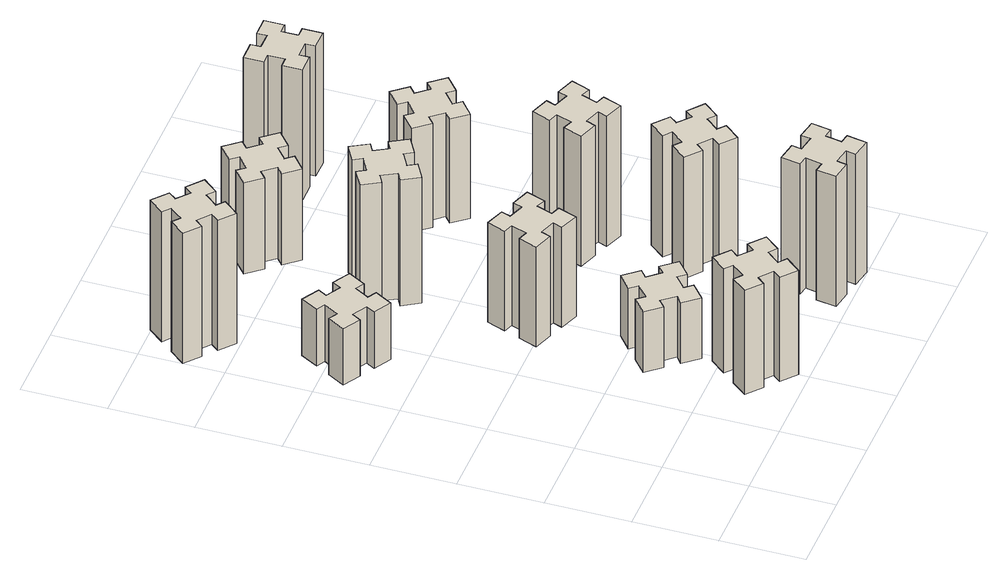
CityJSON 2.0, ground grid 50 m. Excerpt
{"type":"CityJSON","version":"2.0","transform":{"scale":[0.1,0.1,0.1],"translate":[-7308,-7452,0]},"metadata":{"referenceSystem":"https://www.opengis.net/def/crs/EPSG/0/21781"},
"CityObjects":{
"building1":{"type":"Building","attributes":{"class":"1000","function":"1000","usage":"1000","yearOfConstruction":2016,"roofType":"1000","measuredHeight":39,"storeysAboveGround":30,"storeysBelowGround":0},"geometry":[{"type":"Solid","lod":"1","boundaries":[[[[0,1,2,3,4,5,6,7,8,9,10,11,12,13,14,15,16,17,18,19]],[[17,16,20,21]],[[16,15,22,20]],[[15,14,23,22]],[[14,13,24,23]],[[13,12,25,24]],[[12,11,26,25]],[[11,10,27,26]],[[10,9,28,27]],[[9,8,29,28]],[[8,7,30,29]],[[7,6,31,30]],[[6,5,32,31]],[[5,4,33,32]],[[4,3,34,33]],[[3,2,35,34]],[[2,1,36,35]],[[1,0,37,36]],[[0,19,38,37]],[[19,18,39,38]],[[18,17,21,39]],[[24,25,26,27,28,29,30,31,32,33,34,35,36,37,38,39,21,20,22,23]]]]}]},
"building2":{"type":"Building","attributes":{"class":"1000","function":"1000","usage":"1000","yearOfConstruction":2016,"roofType":"1000","measuredHeight":72,"storeysAboveGround":30,"storeysBelowGround":0},"geometry":[{"type":"Solid","lod":"1","boundaries":[[[[40,41,42,43,44,45,46,47,48,49,50,51,52,53,54,55,56,57,58,59]],[[57,56,60,61]],[[56,55,62,60]],[[55,54,63,62]],[[54,53,64,63]],[[53,52,65,64]],[[52,51,66,65]],[[51,50,67,66]],[[50,49,68,67]],[[49,48,69,68]],[[48,47,70,69]],[[47,46,71,70]],[[46,45,72,71]],[[45,44,73,72]],[[44,43,74,73]],[[43,42,75,74]],[[42,41,76,75]],[[41,40,77,76]],[[40,59,78,77]],[[59,58,79,78]],[[58,57,61,79]],[[64,65,66,67,68,69,70,71,72,73,74,75,76,77,78,79,61,60,62,63]]]]}]},
"building3":{"type":"Building","attributes":{"class":"1000","function":"1000","usage":"1000","yearOfConstruction":2016,"roofType":"1000","measuredHeight":90,"storeysAboveGround":30,"storeysBelowGround":0},"geometry":[{"type":"Solid","lod":"1","boundaries":[[[[80,81,82,83,84,85,86,87,88,89,90,91,92,93,94,95,96,97,98,99]],[[97,96,100,101]],[[96,95,102,100]],[[95,94,103,102]],[[94,93,104,103]],[[93,92,105,104]],[[92,91,106,105]],[[91,90,107,106]],[[90,89,108,107]],[[89,88,109,108]],[[88,87,110,109]],[[87,86,111,110]],[[86,85,112,111]],[[85,84,113,112]],[[84,83,114,113]],[[83,82,115,114]],[[82,81,116,115]],[[81,80,117,116]],[[80,99,118,117]],[[99,98,119,118]],[[98,97,101,119]],[[104,105,106,107,108,109,110,111,112,113,114,115,116,117,118,119,101,100,102,103]]]]}]},
"building4":{"type":"Building","attributes":{"class":"1000","function":"1000","usage":"1000","yearOfConstruction":2016,"roofType":"1000","measuredHeight":42,"storeysAboveGround":30,"storeysBelowGround":0},"geometry":[{"type":"Solid","lod":"1","boundaries":[[[[120,121,122,123,124,125,126,127,128,129,130,131,132,133,134,135,136,137,138,139]],[[137,136,140,141]],[[136,135,142,140]],[[135,134,143,142]],[[134,133,144,143]],[[133,132,145,144]],[[132,131,146,145]],[[131,130,147,146]],[[130,129,148,147]],[[129,128,149,148]],[[128,127,150,149]],[[127,126,151,150]],[[126,125,152,151]],[[125,124,153,152]],[[124,123,154,153]],[[123,122,155,154]],[[122,121,156,155]],[[121,120,157,156]],[[120,139,158,157]],[[139,138,159,158]],[[138,137,141,159]],[[144,145,146,147,148,149,150,151,152,153,154,155,156,157,158,159,141,140,142,143]]]]}]},
"building5":{"type":"Building","attributes":{"class":"1000","function":"1000","usage":"1000","yearOfConstruction":2016,"roofType":"1000","measuredHeight":69,"storeysAboveGround":30,"storeysBelowGround":0},"geometry":[{"type":"Solid","lod":"1","boundaries":[[[[160,161,162,163,164,165,166,167,168,169,170,171,172,173,174,175,176,177,178,179]],[[177,176,180,181]],[[176,175,182,180]],[[175,174,183,182]],[[174,173,184,183]],[[173,172,185,184]],[[172,171,186,185]],[[171,170,187,186]],[[170,169,188,187]],[[169,168,189,188]],[[168,167,190,189]],[[167,166,191,190]],[[166,165,192,191]],[[165,164,193,192]],[[164,163,194,193]],[[163,162,195,194]],[[162,161,196,195]],[[161,160,197,196]],[[160,179,198,197]],[[179,178,199,198]],[[178,177,181,199]],[[184,185,186,187,188,189,190,191,192,193,194,195,196,197,198,199,181,180,182,183]]]]}]},
"building6":{"type":"Building","attributes":{"class":"1000","function":"1000","usage":"1000","yearOfConstruction":2016,"roofType":"1000","measuredHeight":87,"storeysAboveGround":30,"storeysBelowGround":0},"geometry":[{"type":"Solid","lod":"1","boundaries":[[[[200,201,202,203,204,205,206,207,208,209,210,211,212,213,214,215,216,217,218,219]],[[217,216,220,221]],[[216,215,222,220]],[[215,214,223,222]],[[214,213,224,223]],[[213,212,225,224]],[[212,211,226,225]],[[211,210,227,226]],[[210,209,228,227]],[[209,208,229,228]],[[208,207,230,229]],[[207,206,231,230]],[[206,205,232,231]],[[205,204,233,232]],[[204,203,234,233]],[[203,202,235,234]],[[202,201,236,235]],[[201,200,237,236]],[[200,219,238,237]],[[219,218,239,238]],[[218,217,221,239]],[[224,225,226,227,228,229,230,231,232,233,234,235,236,237,238,239,221,220,222,223]]]]}]},
"building7":{"type":"Building","attributes":{"class":"1000","function":"1000","usage":"1000","yearOfConstruction":2016,"roofType":"1000","measuredHeight":90,"storeysAboveGround":30,"storeysBelowGround":0},"geometry":[{"type":"Solid","lod":"1","boundaries":[[[[240,241,242,243,244,245,246,247,248,249,250,251,252,253,254,255,256,257,258,259]],[[257,256,260,261]],[[256,255,262,260]],[[255,254,263,262]],[[254,253,264,263]],[[253,252,265,264]],[[252,251,266,265]],[[251,250,267,266]],[[250,249,268,267]],[[249,248,269,268]],[[248,247,270,269]],[[247,246,271,270]],[[246,245,272,271]],[[245,244,273,272]],[[244,243,274,273]],[[243,242,275,274]],[[242,241,276,275]],[[241,240,277,276]],[[240,259,278,277]],[[259,258,279,278]],[[258,257,261,279]],[[264,265,266,267,268,269,270,271,272,273,274,275,276,277,278,279,261,260,262,263]]]]}]},
"building8":{"type":"Building","attributes":{"class":"1000","function":"1000","usage":"1000","yearOfConstruction":2016,"roofType":"1000","measuredHeight":63,"storeysAboveGround":30,"storeysBelowGround":0},"geometry":[{"type":"Solid","lod":"1","boundaries":[[[[280,281,282,283,284,285,286,287,288,289,290,291,292,293,294,295,296,297,298,299]],[[297,296,300,301]],[[296,295,302,300]],[[295,294,303,302]],[[294,293,304,303]],[[293,292,305,304]],[[292,291,306,305]],[[291,290,307,306]],[[290,289,308,307]],[[289,288,309,308]],[[288,287,310,309]],[[287,286,311,310]],[[286,285,312,311]],[[285,284,313,312]],[[284,283,314,313]],[[283,282,315,314]],[[282,281,316,315]],[[281,280,317,316]],[[280,299,318,317]],[[299,298,319,318]],[[298,297,301,319]],[[304,305,306,307,308,309,310,311,312,313,314,315,316,317,318,319,301,300,302,303]]]]}]},
"building9":{"type":"Building","attributes":{"class":"1000","function":"1000","usage":"1000","yearOfConstruction":2016,"roofType":"1000","measuredHeight":84,"storeysAboveGround":30,"storeysBelowGround":0},"geometry":[{"type":"Solid","lod":"1","boundaries":[[[[320,321,322,323,324,325,326,327,328,329,330,331,332,333,334,335,336,337,338,339]],[[337,336,340,341]],[[336,335,342,340]],[[335,334,343,342]],[[334,333,344,343]],[[333,332,345,344]],[[332,331,346,345]],[[331,330,347,346]],[[330,329,348,347]],[[329,328,349,348]],[[328,327,350,349]],[[327,326,351,350]],[[326,325,352,351]],[[325,324,353,352]],[[324,323,354,353]],[[323,322,355,354]],[[322,321,356,355]],[[321,320,357,356]],[[320,339,358,357]],[[339,338,359,358]],[[338,337,341,359]],[[344,345,346,347,348,349,350,351,352,353,354,355,356,357,358,359,341,340,342,343]]]]}]},
"building10":{"type":"Building","attributes":{"class":"1000","function":"1000","usage":"1000","yearOfConstruction":2016,"roofType":"1000","measuredHeight":90,"storeysAboveGround":30,"storeysBelowGround":0},"geometry":[{"type":"Solid","lod":"1","boundaries":[[[[360,361,362,363,364,365,366,367,368,369,370,371,372,373,374,375,376,377,378,379]],[[377,376,380,381]],[[376,375,382,380]],[[375,374,383,382]],[[374,373,384,383]],[[373,372,385,384]],[[372,371,386,385]],[[371,370,387,386]],[[370,369,388,387]],[[369,368,389,388]],[[368,367,390,389]],[[367,366,391,390]],[[366,365,392,391]],[[365,364,393,392]],[[364,363,394,393]],[[363,362,395,394]],[[362,361,396,395]],[[361,360,397,396]],[[360,379,398,397]],[[379,378,399,398]],[[378,377,381,399]],[[384,385,386,387,388,389,390,391,392,393,394,395,396,397,398,399,381,380,382,383]]]]}]},
"building11":{"type":"Building","attributes":{"class":"1000","function":"1000","usage":"1000","yearOfConstruction":2016,"roofType":"1000","measuredHeight":72,"storeysAboveGround":30,"storeysBelowGround":0},"geometry":[{"type":"Solid","lod":"1","boundaries":[[[[400,401,402,403,404,405,406,407,408,409,410,411,412,413,414,415,416,417,418,419]],[[417,416,420,421]],[[416,415,422,420]],[[415,414,423,422]],[[414,413,424,423]],[[413,412,425,424]],[[412,411,426,425]],[[411,410,427,426]],[[410,409,428,427]],[[409,408,429,428]],[[408,407,430,429]],[[407,406,431,430]],[[406,405,432,431]],[[405,404,433,432]],[[404,403,434,433]],[[403,402,435,434]],[[402,401,436,435]],[[401,400,437,436]],[[400,419,438,437]],[[419,418,439,438]],[[418,417,421,439]],[[424,425,426,427,428,429,430,431,432,433,434,435,436,437,438,439,421,420,422,423]]]]}]},
"building12":{"type":"Building","attributes":{"class":"1000","function":"1000","usage":"1000","yearOfConstruction":2016,"roofType":"1000","measuredHeight":90,"storeysAboveGround":30,"storeysBelowGround":0},"geometry":[{"type":"Solid","lod":"1","boundaries":[[[[440,441,442,443,444,445,446,447,448,449,450,451,452,453,454,455,456,457,458,459]],[[457,456,460,461]],[[456,455,462,460]],[[455,454,463,462]],[[454,453,464,463]],[[453,452,465,464]],[[452,451,466,465]],[[451,450,467,466]],[[450,449,468,467]],[[449,448,469,468]],[[448,447,470,469]],[[447,446,471,470]],[[446,445,472,471]],[[445,444,473,472]],[[444,443,474,473]],[[443,442,475,474]],[[442,441,476,475]],[[441,440,477,476]],[[440,459,478,477]],[[459,458,479,478]],[[458,457,461,479]],[[464,465,466,467,468,469,470,471,472,473,474,475,476,477,478,479,461,460,462,463]]]]}]}
},
"vertices":[
[416,2327,0],[466,2414,0],[518,2384,0],[578,2488,0],[474,2548,0],[444,2496,0],[357,2546,0],[387,2598,0],[283,2658,0],[223,2554,0],[275,2524,0],[225,2437,0],[173,2467,0],[113,2363,0],[217,2303,0],[247,2355,0],[334,2305,0],[304,2253,0],[408,2193,0],[468,2297,0],[334,2305,390],[304,2253,390],[247,2355,390],[217,2303,390],[113,2363,390],[173,2467,390],[225,2437,390],[275,2524,390],[223,2554,390],[283,2658,390],[387,2598,390],[357,2546,390],[444,2496,390],[474,2548,390],[578,2488,390],[518,2384,390],[466,2414,390],[416,2327,390],[468,2297,390],[408,2193,390],
[876,253,0],[953,189,0],[914,143,0],[1006,66,0],[1083,158,0],[1037,196,0],[1102,273,0],[1148,234,0],[1225,326,0],[1133,403,0],[1094,357,0],[1018,422,0],[1056,468,0],[964,545,0],[887,453,0],[933,414,0],[869,338,0],[823,376,0],[746,284,0],[838,207,0],[869,338,720],[823,376,720],[933,414,720],[887,453,720],[964,545,720],[1056,468,720],[1018,422,720],[1094,357,720],[1133,403,720],[1225,326,720],[1148,234,720],[1102,273,720],[1037,196,720],[1083,158,720],[1006,66,720],[914,143,720],[953,189,720],[876,253,720],[838,207,720],[746,284,720],
[136,3213,0],[213,3149,0],[174,3103,0],[266,3026,0],[343,3118,0],[297,3156,0],[362,3233,0],[408,3194,0],[485,3286,0],[393,3363,0],[354,3317,0],[278,3382,0],[316,3428,0],[224,3505,0],[147,3413,0],[193,3374,0],[129,3298,0],[83,3336,0],[6,3244,0],[98,3167,0],[129,3298,900],[83,3336,900],[193,3374,900],[147,3413,900],[224,3505,900],[316,3428,900],[278,3382,900],[354,3317,900],[393,3363,900],[485,3286,900],[408,3194,900],[362,3233,900],[297,3156,900],[343,3118,900],[266,3026,900],[174,3103,900],[213,3149,900],[136,3213,900],[98,3167,900],[6,3244,900],
[953,962,0],[876,897,0],[838,943,0],[746,866,0],[823,774,0],[869,813,0],[933,736,0],[887,698,0],[964,606,0],[1056,683,0],[1018,729,0],[1094,793,0],[1133,747,0],[1225,824,0],[1148,916,0],[1102,878,0],[1037,954,0],[1083,993,0],[1006,1085,0],[914,1008,0],[1037,954,420],[1083,993,420],[1102,878,420],[1148,916,420],[1225,824,420],[1133,747,420],[1094,793,420],[1018,729,420],[1056,683,420],[964,606,420],[887,698,420],[933,736,420],[869,813,420],[823,774,420],[746,866,420],[838,943,420],[876,897,420],[953,962,420],[914,1008,420],[1006,1085,420],
[1072,1501,0],[1106,1595,0],[1162,1574,0],[1203,1687,0],[1090,1728,0],[1070,1672,0],[976,1706,0],[997,1762,0],[884,1803,0],[843,1690,0],[899,1670,0],[865,1576,0],[809,1597,0],[767,1484,0],[880,1443,0],[901,1499,0],[995,1465,0],[974,1409,0],[1087,1367,0],[1128,1480,0],[995,1465,690],[974,1409,690],[901,1499,690],[880,1443,690],[767,1484,690],[809,1597,690],[865,1576,690],[899,1670,690],[843,1690,690],[884,1803,690],[997,1762,690],[976,1706,690],[1070,1672,690],[1090,1728,690],[1203,1687,690],[1162,1574,690],[1106,1595,690],[1072,1501,690],[1128,1480,690],[1087,1367,690],
[997,2305,0],[1084,2355,0],[1114,2303,0],[1218,2363,0],[1158,2467,0],[1106,2437,0],[1056,2524,0],[1108,2554,0],[1048,2658,0],[944,2598,0],[974,2546,0],[887,2496,0],[857,2548,0],[753,2488,0],[813,2384,0],[865,2414,0],[915,2327,0],[863,2297,0],[923,2193,0],[1027,2253,0],[915,2327,870],[863,2297,870],[865,2414,870],[813,2384,870],[753,2488,870],[857,2548,870],[887,2496,870],[974,2546,870],[944,2598,870],[1048,2658,870],[1108,2554,870],[1056,2524,870],[1106,2437,870],[1158,2467,870],[1218,2363,870],[1114,2303,870],[1084,2355,870],[997,2305,870],[1027,2253,870],[923,2193,870],
[1894,305,0],[1795,322,0],[1806,381,0],[1687,402,0],[1667,284,0],[1726,274,0],[1708,175,0],[1649,186,0],[1628,67,0],[1747,47,0],[1757,106,0],[1855,88,0],[1845,29,0],[1963,8,0],[1984,127,0],[1925,137,0],[1942,235,0],[2001,225,0],[2022,343,0],[1904,364,0],[1942,235,900],[2001,225,900],[1925,137,900],[1984,127,900],[1963,8,900],[1845,29,900],[1855,88,900],[1757,106,900],[1747,47,900],[1628,67,900],[1649,186,900],[1708,175,900],[1726,274,900],[1667,284,900],[1687,402,900],[1806,381,900],[1795,322,900],[1894,305,900],[1904,364,900],[2022,343,900],
[1202,3198,0],[1137,3274,0],[1183,3313,0],[1106,3405,0],[1014,3328,0],[1053,3282,0],[976,3217,0],[938,3263,0],[846,3186,0],[923,3094,0],[969,3133,0],[1033,3056,0],[987,3018,0],[1064,2926,0],[1156,3003,0],[1118,3049,0],[1194,3113,0],[1233,3067,0],[1325,3144,0],[1248,3236,0],[1194,3113,630],[1233,3067,630],[1118,3049,630],[1156,3003,630],[1064,2926,630],[987,3018,630],[1033,3056,630],[969,3133,630],[923,3094,630],[846,3186,630],[938,3263,630],[976,3217,630],[1053,3282,630],[1014,3328,630],[1106,3405,630],[1183,3313,630],[1137,3274,630],[1202,3198,630],[1248,3236,630],[1325,3144,630],
[1877,836,0],[1942,913,0],[1988,874,0],[2065,966,0],[1973,1043,0],[1934,997,0],[1858,1062,0],[1896,1108,0],[1804,1185,0],[1727,1093,0],[1773,1054,0],[1709,978,0],[1663,1016,0],[1586,924,0],[1678,847,0],[1716,893,0],[1793,829,0],[1754,783,0],[1846,706,0],[1923,798,0],[1793,829,840],[1754,783,840],[1716,893,840],[1678,847,840],[1586,924,840],[1663,1016,840],[1709,978,840],[1773,1054,840],[1727,1093,840],[1804,1185,840],[1896,1108,840],[1858,1062,840],[1934,997,840],[1973,1043,840],[2065,966,840],[1988,874,840],[1942,913,840],[1877,836,840],[1923,798,840],[1846,706,840],
[1810,1672,0],[1716,1706,0],[1737,1762,0],[1624,1803,0],[1583,1690,0],[1639,1670,0],[1605,1576,0],[1549,1597,0],[1507,1484,0],[1620,1443,0],[1641,1499,0],[1735,1465,0],[1714,1409,0],[1827,1367,0],[1868,1480,0],[1812,1501,0],[1846,1595,0],[1902,1574,0],[1943,1687,0],[1830,1728,0],[1846,1595,900],[1902,1574,900],[1812,1501,900],[1868,1480,900],[1827,1367,900],[1714,1409,900],[1735,1465,900],[1641,1499,900],[1620,1443,900],[1507,1484,900],[1549,1597,900],[1605,1576,900],[1639,1670,900],[1583,1690,900],[1624,1803,900],[1737,1762,900],[1716,1706,900],[1810,1672,900],[1830,1728,900],[1943,1687,900],
[1609,2393,0],[1673,2316,0],[1627,2278,0],[1704,2186,0],[1796,2263,0],[1758,2309,0],[1834,2373,0],[1873,2327,0],[1965,2404,0],[1888,2496,0],[1842,2458,0],[1777,2534,0],[1823,2573,0],[1746,2665,0],[1654,2588,0],[1693,2542,0],[1616,2477,0],[1578,2523,0],[1486,2446,0],[1563,2354,0],[1616,2477,720],[1578,2523,720],[1693,2542,720],[1654,2588,720],[1746,2665,720],[1823,2573,720],[1777,2534,720],[1842,2458,720],[1888,2496,720],[1965,2404,720],[1873,2327,720],[1834,2373,720],[1758,2309,720],[1796,2263,720],[1704,2186,720],[1627,2278,720],[1673,2316,720],[1609,2393,720],[1563,2354,720],[1486,2446,720],
[1675,3155,0],[1775,3155,0],[1775,3095,0],[1895,3095,0],[1895,3215,0],[1835,3215,0],[1835,3315,0],[1895,3315,0],[1895,3435,0],[1775,3435,0],[1775,3375,0],[1675,3375,0],[1675,3435,0],[1555,3435,0],[1555,3315,0],[1615,3315,0],[1615,3215,0],[1555,3215,0],[1555,3095,0],[1675,3095,0],[1615,3215,900],[1555,3215,900],[1615,3315,900],[1555,3315,900],[1555,3435,900],[1675,3435,900],[1675,3375,900],[1775,3375,900],[1775,3435,900],[1895,3435,900],[1895,3315,900],[1835,3315,900],[1835,3215,900],[1895,3215,900],[1895,3095,900],[1775,3095,900],[1775,3155,900],[1675,3155,900],[1675,3095,900],[1555,3095,900]
]}
